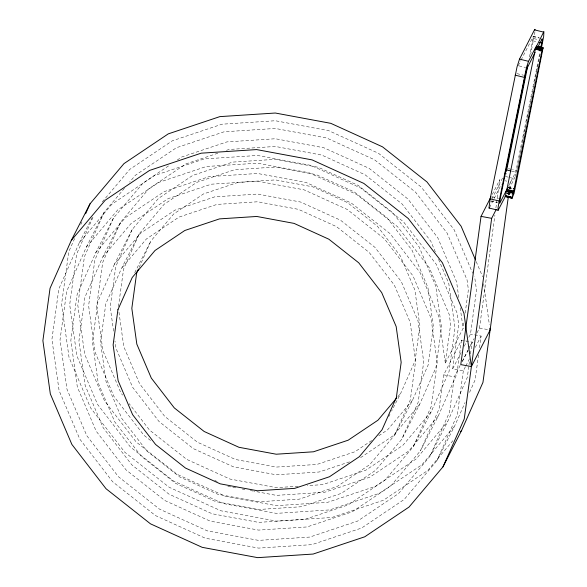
<?xml version="1.0" encoding="UTF-8"?>
<svg xmlns="http://www.w3.org/2000/svg" width="587" height="587" viewBox="0 0 587 587"><rect width="100%" height="100%" fill="white"/><g stroke="black" fill="none" stroke-linecap="round" stroke-linejoin="round"><path stroke-width="0.44" stroke-dasharray="2.94 2.2" d="M534.977 31.815L530.765 53.813M118.442 306.634L123.586 269.029L139.222 233.802L164.177 204.247L196.733 182.381L234.69 169.694L275.45 167.046L316.232 174.625L354.269 191.905L386.958 217.718L412.074 250.304L427.908 287.439L433.382 326.585L428.121 365.092L412.478 400.319L394.706 435.048L369.759 464.603L337.195 486.469L299.238 499.155L258.485 501.804L217.696 494.225L179.666 476.938L146.97 451.124L121.854 418.546L106.02 381.411L100.546 342.258L105.814 303.758L121.45 268.53L139.222 233.802M470.503 353.88L472.117 342.104L461.492 340.13L443.721 374.858L439.069 408.875L420.483 450.75L390.825 485.882L352.119 511.871L307.008 526.95L258.559 530.098L210.08 521.095L164.874 500.55L126.014 469.864L96.158 431.137L77.337 387.002L70.836 340.46L77.088 294.696L95.681 252.821L113.452 218.1L143.111 182.968L169.672 165.13M463.833 322.975L463.099 328.382L445.328 363.111L450.625 324.362L449.253 314.544L429.346 267.863L397.766 226.898L356.669 194.444L308.85 172.71L257.576 163.186L206.331 166.51L158.615 182.462L117.679 209.955L86.311 247.112L66.647 291.401L60.028 339.807L66.911 389.027L86.817 435.715L118.398 476.681L159.495 509.134L207.306 530.861L258.588 540.385L309.826 537.061L357.542 521.109L398.485 493.616L429.853 456.459L447.624 421.73L467.281 377.441L468.896 365.664M465.41 366.75L463.341 370.786L452.716 368.812L458.726 324.846L457.075 313.018L436.354 264.429L403.482 221.783L360.704 188.001L310.927 165.387L257.554 155.467L204.217 158.93L154.542 175.535L111.934 204.151L79.282 242.827L58.81 288.936L51.927 339.315L59.089 390.553L79.81 439.149L112.682 481.788L155.46 515.569L205.23 538.191L258.61 548.104L311.946 544.641L361.614 528.036L404.23 499.42L436.882 460.744L454.654 426.015L465.073 402.55M460.135 365.525L454.345 376.832L449.517 412.169L429.853 456.459M461.492 340.13L456.84 374.146L438.247 416.022L420.483 450.75M465.19 313.062L468.397 289.633L467.025 279.816L447.118 233.134L415.537 192.169L374.44 159.715L326.621 137.989L275.347 128.458L224.102 131.789L176.386 147.741L135.45 175.227L129.639 182.109M463.341 370.786L457.346 414.642L436.882 460.744M468.837 337.32L470.488 334.084L476.497 290.125L474.846 278.289L474.127 276.616M469.02 364.754L469.637 360.227M476.989 332.917L479.484 328.045L494.907 215.231M495.898 207.967L499.75 179.813L501.518 180.143M478.544 354.856L475.118 379.914L468.793 394.163M479.52 347.695L481.113 336.058L470.488 334.084M508.518 195.346L508.892 192.631M509.384 189.014L510.374 181.787L509.127 184.223M529.533 56.917L533.37 36.306L539.057 37.678M508.511 186.262L515.716 172.174L540.187 51.04M516.993 168.873L522.056 143.793M522.239 142.898L522.782 140.205M522.958 139.31L523.501 136.624M523.685 135.729L524.228 133.044M524.411 132.148L524.954 129.463M525.13 128.568L526.4 122.294M526.583 121.399L527.126 118.713M527.302 117.818L527.845 115.125M528.029 114.23L533.818 85.57M534.001 84.675L534.544 81.989M534.72 81.094L535.263 78.409M535.447 77.513L535.99 74.82M536.173 73.925L536.716 71.24M536.892 70.345L537.435 67.659M537.619 66.764L540.333 53.329M516.274 172.321L516.626 170.663L512.532 169.665M515.878 174.001L515.269 176.283M506.251 174.082L506.449 173.37M515.078 176.929L509.2 188.911M74.615 238.52L68.752 251.735L61.591 304.103L69.031 357.351L90.567 407.855L124.73 452.173L169.195 487.283L220.925 510.793L276.396 521.095L331.831 517.499L383.458 500.241L427.74 470.495L452.9 440.698M80.852 224.476L81.953 221.996M92.959 217.322L76.581 254.208L69.699 304.594L76.853 355.825L97.581 404.421L130.446 447.059L173.231 480.841L223.001 503.463L276.374 513.376L329.718 509.912L379.385 493.307L421.994 464.691L454.654 426.015M124.415 188.302L104.082 212.384L84.418 256.68L77.8 305.086L84.682 354.306L104.589 400.987L136.162 441.952L177.267 474.406L225.078 496.132L276.36 505.664L327.597 502.333L375.313 486.381L416.249 458.887L447.624 421.73M113.452 218.1L94.859 259.975L88.608 305.739L95.109 352.273L113.929 396.408L143.786 435.136L150.984 440.822M217.821 153.229L185.881 163.905L148.856 188.772L120.482 222.378L102.71 257.106L84.924 297.169L78.937 340.952L85.159 385.476L103.165 427.703L131.73 464.757L168.909 494.107L212.156 513.764L258.537 522.379L304.888 519.37L348.047 504.945L385.079 480.078L413.453 446.465L431.218 411.736L449.004 371.681L454.991 327.891L448.769 283.374L438.533 259.359M120.482 222.378L102.696 262.44L96.708 306.223L102.93 350.747L120.937 392.974L122.588 395.11M114.421 264.245L97.978 301.285L92.445 341.766L98.198 382.937L114.847 421.98L141.254 456.238L175.63 483.38L215.62 501.547L258.5 509.516L301.358 506.735L341.267 493.396L375.504 470.4L401.735 439.325L419.507 404.604L435.95 367.557L441.483 327.076L435.73 285.913L419.081 246.87L392.674 212.611L358.305 185.47L318.308 167.295L275.428 159.326L232.569 162.107L192.668 175.454L158.431 198.443L132.192 229.517L114.421 264.245L140.66 233.171L174.897 210.175L214.798 196.836L257.656 194.055L300.544 202.023L340.533 220.198L374.902 247.34L401.31 281.599L417.959 320.641L423.719 361.805L418.179 402.286L401.735 439.325M132.192 229.517L115.749 266.557L110.217 307.045L113.717 332.103M139.207 267.371L150.94 240.941L173.752 213.917L203.52 193.93L238.219 182.33L275.479 179.908L312.768 186.835L347.541 202.64L377.434 226.237L400.393 256.027L414.87 289.978L419.874 325.77L415.06 360.968L400.767 393.18L391.617 411.054M394.706 435.048L410.35 399.813L415.611 361.313L410.137 322.16L394.303 285.033L369.186 252.447L336.498 226.633L298.46 209.354L257.678 201.774L216.919 204.415L178.969 217.109L146.405 238.975L121.45 268.53M413.453 446.465L431.24 406.402L437.22 362.619L430.997 318.103L412.991 275.875L384.426 238.821L347.255 209.464L304 189.814L257.62 181.192L211.276 184.201L168.109 198.633L131.084 223.5L102.71 257.106M79.282 242.827L92.093 217.792M86.311 247.112L104.082 212.384M134.724 272.625L150.94 240.941M518.196 65.685L520.684 60.835M521.095 60.021L533.312 36.277M492.266 194.436L499.75 179.813M502.538 178.103L490.893 200.849L497.453 202.449M489.521 207.549L501.349 184.443M388.711 416.733L389.959 414.297M452.716 368.812L461.397 351.855M464.288 346.198L466.768 341.355M462.196 361.482L467.986 350.175M469.637 346.946L472.117 342.104M462.439 361.35L468.265 349.977M468.675 349.162L474.083 338.604M465.821 365.943L469.541 358.672M475.331 347.365L481.113 336.058M102.299 201.884L129.705 169.423L172.314 140.807L221.981 124.202L275.325 120.739L328.698 130.659L378.468 153.28L421.253 187.062L454.125 229.7L472.704 273.263M95.681 252.821L125.339 217.696L164.044 191.7L209.155 176.621L257.605 173.473L306.084 182.484L351.29 203.029L390.142 233.707L419.998 272.441L438.819 316.576L445.328 363.111M397.839 396.643L400.767 393.18M412.478 400.319L387.53 429.875L377.683 436.486M419.507 404.604L393.275 435.679L359.794 458.161M431.218 411.736L402.843 445.35L365.818 470.216L322.659 484.642L307.206 485.647M438.247 416.022L408.589 451.154L369.891 477.143L324.772 492.229L276.33 495.369L253.885 491.202M177.259 160.031L181.816 156.978L226.927 141.893L275.369 138.752L323.848 147.755L369.062 168.3L407.914 198.986L437.77 237.713L456.591 281.848L458.968 298.849M371.622 440.551L354.966 451.741L317.009 464.427L276.257 467.076L235.468 459.496L197.437 442.209L164.742 416.396L139.625 383.817L123.791 346.682L118.816 311.095M226.45 150.338L229.04 149.472L275.391 146.464L321.771 155.085L365.026 174.743L402.198 204.093L430.763 241.147L435.356 251.911M349.492 461.859L319.13 472.007L276.272 474.795L233.391 466.826L193.402 448.651L159.026 421.51L132.618 387.251L115.969 348.208L114.971 341.047M298.123 486.241L276.308 487.65L229.928 479.036L186.673 459.379L149.502 430.029L129.177 403.665M505.062 180.796L506.83 181.126M479.484 328.045L488.34 329.689M443.721 374.858L454.345 376.832M227.851 486.366L236.825 488.032M242.211 489.03L244.911 489.536M250.297 490.534L252.99 491.033M533.099 36.57L539.658 38.17M533.84 38.588L537.941 39.586M532.798 40.767L536.9 41.765M519.018 65.883L525.578 67.483M516.92 73.602L523.479 75.202M508.43 168.66L511.71 169.46M511.615 171.177L515.716 172.174M505.422 176.474L509.523 177.472M510.345 177.678L514.447 178.675M508.115 187.04L514.924 188.728M508.159 187.15L514.924 188.897M508.144 187.37L514.909 189.021M508.122 187.524L514.887 189.168M508.1 187.693L513.17 188.926M508.907 188.082L513.141 189.117M507.916 192.881L509.604 193.292M507.865 193.079L511.248 193.901M506.963 193.057L511.196 194.092M506.919 193.233L511.145 194.26M506.867 193.387L512.789 194.825M506.823 193.519L511.05 194.554M506.779 193.629L511.013 194.664M492.016 196.858L498.576 198.457M490.681 201.143L497.24 202.742M214.695 480.386L217.168 481.509M476.204 261.619L482.668 276.77M483.637 283.69L489.36 324.648M460.223 307.801L463.099 328.382"/><path stroke-width="0.88" d="M541.419 47.951L543.679 36.335L543.892 31.551L536.283 46.74M535.073 29.702L534.867 29.35L534.471 29.878L519.51 59.118L517.044 66.859L490.152 198.832L489 208.003L498.143 210.271L505.312 196.513L506.647 189.909L513.412 191.56L513.684 191.024L542.014 50.776L543.078 47.789L514.036 193.468L512.055 198.179L513.412 191.56M491.018 196.872L481.047 216.368L460.78 364.6L471.405 366.574L490.108 330.019L489.859 328.228M496.242 209.405L491.671 218.342L464.244 418.942L442.972 466.856L409.036 507.051L364.747 536.797L313.128 554.055L257.693 557.65L202.222 547.341L150.492 523.839L106.027 488.729L71.863 444.41L50.328 393.906L42.888 340.658L50.042 288.29L71.313 240.377L90.024 203.821L123.96 163.626L168.249 133.88L219.868 116.622L275.303 113.027L330.774 123.329L382.504 146.838L426.969 181.948L461.133 226.266L475.492 259.931M508.276 197.151L482.954 382.386L461.676 430.3L442.972 466.856M542.527 48.846L535.762 47.195L528.527 61.319L526.473 67.527L499.17 201.033L498.04 207.805L498.143 210.271M540.913 47.452C540.737 45.859 543.173 39.608 542.117 38.771L538.022 46.777M505.033 173.224L506.698 169.973L527.72 65.891M513.684 191.024L506.919 189.374L535.762 47.195M85.621 213.734L90.024 203.821M138.473 269.022L136.639 273.146L131.826 308.351L136.83 344.143L151.307 378.094L174.273 407.884L204.159 431.482L238.931 447.287L276.22 454.213L313.48 451.792L348.179 440.191L377.955 420.204L396.673 398.03M535.153 52.382L527.221 67.887L525.673 73.059L500.219 198.854L499.698 203.344L506.647 189.909M506.919 189.374L507.535 188.156M489.521 207.549L489.125 208.069M71.313 240.377L105.256 200.174L149.538 170.435L201.165 153.178L256.6 149.582L312.071 159.884L363.801 183.393L408.258 218.503L442.422 262.822L463.965 313.326L471.405 366.574M460.509 431.687L461.676 430.3M536.291 46.16L543.1 47.833L536.335 46.248M505.29 196.528L512.055 198.179L505.268 196.403M481.047 216.368L491.671 218.342M534.471 29.878L543.489 32.072M539.358 42.367L541.816 42.961M536.32 46.446L542.241 47.892M535.718 47.29L542.491 48.941M535.682 47.415L542.447 49.059M535.63 47.554L542.403 49.205M535.586 47.716L542.351 49.367M535.535 47.899L542.3 49.543M535.483 48.09L542.249 49.734M535.432 48.288L542.197 49.939M535.381 48.494L542.153 50.144M535.337 48.706L542.102 50.357M535.293 48.919L542.058 50.57M535.249 49.125L542.014 50.776M519.51 59.118L528.527 61.319M515.137 75.143L524.162 77.345M506.698 169.973L510.793 170.978M506.603 190.012L513.376 191.663M506.559 190.144L513.324 191.795M506.515 190.298L513.28 191.942M506.464 190.467L513.229 192.118M506.412 190.658L513.177 192.309M506.354 190.863L513.126 192.514M506.302 191.076L513.067 192.727M506.251 191.296L513.016 192.947M506.199 191.516L512.965 193.167M505.363 195.676L512.128 197.32M505.326 195.86L512.099 197.511M505.304 196.029L512.069 197.68M505.282 196.183L512.047 197.826M505.268 196.307L512.033 197.951M490.152 198.832L499.17 201.033M117.936 309.701L113.122 344.907L118.126 380.699L132.603 414.649L155.562 444.44L185.448 468.037L220.228 483.842L257.51 490.769L294.777 488.347L329.476 476.747L359.244 456.752L382.056 429.735L396.357 397.524L401.17 362.326L396.166 326.533L381.689 292.583L358.723 262.793L328.837 239.195L294.065 223.39L256.776 216.464L219.516 218.885L184.817 230.486L155.041 250.473L132.229 277.497L117.936 309.701"/></g></svg>
